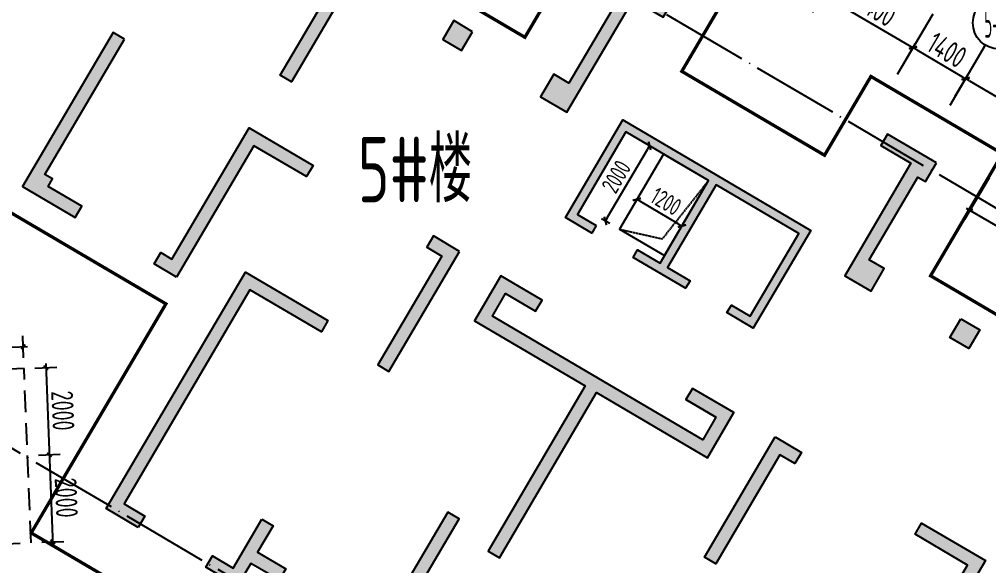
# Model space of a CAD drawing. Extents: x -57409 to 252654, y -8259 to 229119.
# Drawn here: x 52539 to 74782, y 149628 to 162167 of the extents above; entities that cross this region are included whole.
import ezdxf
from ezdxf.enums import TextEntityAlignment as Align

# ---------------------------------------------------------------- set-up
doc = ezdxf.new("R2010")
doc.units = 0
doc.header["$LTSCALE"] = 100
doc.header["$PDMODE"] = 35
doc.header["$PDSIZE"] = 200
for name, pattern in [('DASH', [0.35, 0.25, -0.1]), ('DASHED', [0.75, 0.5, -0.25]), ('DOTE', [2.42, 2, -0.2, 0.02, -0.2])]:
    doc.linetypes.add(name, pattern=pattern)
doc.layers.get('0').update_dxf_attribs({"linetype": 'CONTINUOUS'})
doc.layers.get('Defpoints').update_dxf_attribs({"linetype": 'CONTINUOUS'})
for name, color, linetype in [('B-TEXT', 3, 'CONTINUOUS'), ('codim', 7, 'CONTINUOUS'), ('colu-主楼', 7, 'CONTINUOUS'), ('CT', 2, 'CONTINUOUS'), ('dim-wall', 7, 'CONTINUOUS'), ('dote', 253, 'DOTE'), ('h填实-主楼', 254, 'CONTINUOUS'), ('JSK', 4, 'CONTINUOUS'), ('wall-主楼', 2, 'CONTINUOUS'), ('Z-AXIS', 3, 'CONTINUOUS'), ('Z-TEXT', 2, 'CONTINUOUS'), ('z柱下板带', 140, 'CONTINUOUS')]:
    doc.layers.add(name, color=color, linetype=linetype)
doc.styles.add('_TCH_AXIS', font='tssdeng.shx', dxfattribs={"width": 0.7, "bigfont": 'tssdchn.shx'})
doc.styles.add('COMPLEX', font='tssdeng.shx', dxfattribs={"width": 0.7, "bigfont": 'tssdchn.shx'})
doc.styles.add('Jgcad-DIM', font='tssdeng.shx', dxfattribs={"width": 0.7, "bigfont": 'tssdchn.shx'})
doc.styles.get("Standard").update_dxf_attribs({"font": 'tssdeng.shx', "width": 0.7, "bigfont": 'tssdchn.shx'})
doc.styles.add('TSSD_Dimension', font='tssdeng.shx', dxfattribs={"width": 0.7})
doc.dimstyles.new('TSSD_100_100$0', dxfattribs={"dimtxt": 300, "dimasz": 100, "dimexe": 100, "dimexo": 250, "dimgap": 100, "dimtad": 1, "dimdec": 0, "dimzin": 0, "dimdsep": 46, "dimtxsty": 'TSSD_Dimension', "dimblk": '_tsdbk', "dimblk1": '_tsdbk', "dimblk2": '_tsdbk', "dimsah": 1, "dimcen": 0, "dimdle": 100, "dimclrt": 7, "dimadec": 0, "dimazin": 0, "dimtfac": 1, "dimtdec": 0, "dimtix": 1, "dimtmove": 2, "dimatfit": 3, "dimldrblk": '_tsdbk', "dimfxl": 1, "dimtolj": 1, "dimtzin": 0, "dimarcsym": 0})

# ---------------------------------------------------------------- blocks, each defined once
blk = doc.blocks.new('_tsdbk')
blk.add_line((-1, 0), (0, 0))
at = {"const_width": 0.5}
blk.add_lwpolyline([(-0.7, -0.7), (0.7, 0.7)], dxfattribs=at)
blk = doc.blocks.new('*D405')
at = {"layer": 'Defpoints', "color": 0}
for p in [(68909, 163950), (68546, 163333), (70615, 162116)]:
    blk.add_point(p, dxfattribs=at)
at = {"layer": 'Z-AXIS', "color": 0, "lineweight": -2}
for p, q in [((68673, 163548), (68960, 164036)), ((70892, 162784), (68995, 163899)), ((70742, 162332), (71029, 162820))]:
    blk.add_line(p, q, dxfattribs=at)
at = {"layer": 'Z-AXIS', "color": 0, "lineweight": -2, "xscale": 100, "yscale": 100, "zscale": 100}
for p, rotation in [((68909, 163950), 149.5453717284223), ((70978, 162733), 329.5453717284223)]:
    blk.add_blockref('_tsdbk', p, dxfattribs=dict(at, rotation=rotation))
at = {"layer": 'Z-AXIS', "color": 7, "insert": (70121, 163643), "char_height": 500, "attachment_point": 5, "rotation": 329.5454, "style": 'TSSD_Dimension'}
blk.add_mtext('\\A1;2400', dxfattribs=at)
blk = doc.blocks.new('*D409')
at = {"layer": 'Defpoints', "color": 0}
for p in [(70615, 162116), (73047, 161517), (72684, 160900)]:
    blk.add_point(p, dxfattribs=at)
at = {"layer": 'Z-AXIS', "color": 0, "lineweight": -2}
for p, q in [((70742, 162332), (71029, 162820)), ((71064, 162683), (72961, 161568)), ((72811, 161116), (73098, 161603))]:
    blk.add_line(p, q, dxfattribs=at)
at = {"layer": 'Z-AXIS', "color": 0, "lineweight": -2, "xscale": 100, "yscale": 100, "zscale": 100}
for p, rotation in [((70978, 162733), 149.5453717284223), ((73047, 161517), 329.5453717284223)]:
    blk.add_blockref('_tsdbk', p, dxfattribs=dict(at, rotation=rotation))
at = {"layer": 'Z-AXIS', "color": 7, "insert": (72190, 162427), "char_height": 500, "attachment_point": 5, "rotation": 329.5454, "style": 'TSSD_Dimension'}
blk.add_mtext('\\A1;2400', dxfattribs=at)
blk = doc.blocks.new('*D410')
at = {"layer": 'Defpoints', "color": 0}
for p in [(72684, 160900), (74254, 160807), (73891, 160190)]:
    blk.add_point(p, dxfattribs=at)
at = {"layer": 'Z-AXIS', "color": 0, "lineweight": -2}
for p, q in [((72811, 161116), (73098, 161603)), ((73133, 161466), (74168, 160858)), ((74018, 160406), (74304, 160894))]:
    blk.add_line(p, q, dxfattribs=at)
at = {"layer": 'Z-AXIS', "color": 0, "lineweight": -2, "xscale": 100, "yscale": 100, "zscale": 100}
for p, rotation in [((73047, 161517), 149.5453717284223), ((74254, 160807), 329.5453717284223)]:
    blk.add_blockref('_tsdbk', p, dxfattribs=dict(at, rotation=rotation))
at = {"layer": 'Z-AXIS', "color": 7, "insert": (73828, 161464), "char_height": 500, "attachment_point": 5, "rotation": 329.5454, "style": 'TSSD_Dimension'}
blk.add_mtext('\\A1;1400', dxfattribs=at)
blk = doc.blocks.new('_AXISO')
blk.add_circle((0, 0), 0.5)
at = {"layer": 'B-TEXT', "style": 'COMPLEX', "width": 1.450893}
blk.add_attdef('A', text='', height=0.56, dxfattribs=at).set_placement((0.249375, -0.28), (0.749375, -0.28), align=Align.FIT)
blk = doc.blocks.new('*D422')
at = {"layer": 'Defpoints', "color": 0}
for p in [(73891, 160190), (76667, 159388), (76305, 158771)]:
    blk.add_point(p, dxfattribs=at)
at = {"layer": 'Z-AXIS', "color": 0, "lineweight": -2}
for p, q in [((74018, 160406), (74304, 160894)), ((74340, 160757), (76581, 159439)), ((76431, 158987), (76718, 159474))]:
    blk.add_line(p, q, dxfattribs=at)
at = {"layer": 'Z-AXIS', "color": 0, "lineweight": -2, "xscale": 100, "yscale": 100, "zscale": 100}
for p, rotation in [((74254, 160807), 149.5453717367872), ((76667, 159388), 329.5453717367871)]:
    blk.add_blockref('_tsdbk', p, dxfattribs=dict(at, rotation=rotation))
at = {"layer": 'Z-AXIS', "color": 7, "insert": (75638, 160400), "char_height": 500, "attachment_point": 5, "rotation": 329.5454, "style": 'TSSD_Dimension'}
blk.add_mtext('\\A1;2800', dxfattribs=at)
blk = doc.blocks.new('_ArchTick')
at = {"color": 0, "linetype": 'ByBlock', "const_width": 0.4}
blk.add_lwpolyline([(-0.5, -0.5), (0.5, 0.5)], dxfattribs=at)
blk = doc.blocks.new('*D1877')
at = {"layer": 'codim', "color": 7, "lineweight": -2}
for p, q in [((51138, 154341), (51117, 154840)), ((52636, 154401), (52616, 154900))]:
    blk.add_line(p, q, dxfattribs=at)
at = {"layer": 'codim', "color": 0, "lineweight": -2}
blk.add_line((51028, 154586), (52726, 154655), dxfattribs=at)
at = {"layer": 'Defpoints', "color": 0}
for p in [(52626, 154651), (52646, 154151), (51148, 154091)]:
    blk.add_point(p, dxfattribs=at)
at = {"layer": 'codim', "color": 0, "lineweight": -2, "xscale": 100, "yscale": 100, "zscale": 100}
for p, rotation in [((51127, 154590), 182.2987729971111), ((52626, 154651), 2.298772997111069)]:
    blk.add_blockref('_ArchTick', p, dxfattribs=dict(at, rotation=rotation))
at = {"layer": 'codim', "color": 1, "insert": (51863, 154970), "char_height": 500, "attachment_point": 5, "rotation": 2.2988, "style": 'Jgcad-DIM'}
blk.add_mtext('\\A1;1500', dxfattribs=at)
blk = doc.blocks.new('*D1878')
at = {"layer": 'codim', "color": 7, "lineweight": -2}
for p, q in [((52896, 154161), (53396, 154181)), ((52976, 152163), (53476, 152183))]:
    blk.add_line(p, q, dxfattribs=at)
at = {"layer": 'codim', "color": 0, "lineweight": -2}
blk.add_line((53142, 154271), (53230, 152073), dxfattribs=at)
at = {"layer": 'Defpoints', "color": 0}
for p in [(52646, 154151), (52727, 152153), (53226, 152173)]:
    blk.add_point(p, dxfattribs=at)
at = {"layer": 'codim', "color": 0, "lineweight": -2, "xscale": 100, "yscale": 100, "zscale": 100}
for p, rotation in [((53146, 154171), 92.29877300032996), ((53226, 152173), 272.29877300033)]:
    blk.add_blockref('_ArchTick', p, dxfattribs=dict(at, rotation=rotation))
at = {"layer": 'codim', "color": 1, "insert": (53536, 153186), "char_height": 500, "attachment_point": 5, "rotation": 272.2988, "style": 'Jgcad-DIM'}
blk.add_mtext('\\A1;2000', dxfattribs=at)
blk = doc.blocks.new('*D1879')
at = {"layer": 'codim', "color": 7, "lineweight": -2}
for p, q in [((52976, 152163), (53476, 152183)), ((53057, 150164), (53556, 150184))]:
    blk.add_line(p, q, dxfattribs=at)
at = {"layer": 'codim', "color": 0, "lineweight": -2}
blk.add_line((53222, 152273), (53310, 150074), dxfattribs=at)
at = {"layer": 'Defpoints', "color": 0}
for p in [(52727, 152153), (52807, 150154), (53306, 150174)]:
    blk.add_point(p, dxfattribs=at)
at = {"layer": 'codim', "color": 0, "lineweight": -2, "xscale": 100, "yscale": 100, "zscale": 100}
for p, rotation in [((53226, 152173), 92.29877300032996), ((53306, 150174), 272.29877300033)]:
    blk.add_blockref('_ArchTick', p, dxfattribs=dict(at, rotation=rotation))
at = {"layer": 'codim', "color": 1, "insert": (53616, 151188), "char_height": 500, "attachment_point": 5, "rotation": 272.2988, "style": 'Jgcad-DIM'}
blk.add_mtext('\\A1;2000', dxfattribs=at)
blk = doc.blocks.new('*D2768')
at = {"layer": 'Defpoints', "color": 0}
for p in [(66688, 157999), (66709, 158035), (67643, 157256)]:
    blk.add_point(p, dxfattribs=at)
at = {"layer": 'dim-wall', "color": 0, "lineweight": -2}
for p, q in [((66815, 158214), (66760, 158121)), ((67657, 157477), (66795, 157984)), ((67770, 157471), (67794, 157512))]:
    blk.add_line(p, q, dxfattribs=at)
at = {"layer": 'dim-wall', "color": 0, "lineweight": -2, "xscale": 100, "yscale": 100, "zscale": 100}
for p, rotation in [((66709, 158035), 149.4999999999999), ((67743, 157426), 329.4999999999999)]:
    blk.add_blockref('_tsdbk', p, dxfattribs=dict(at, rotation=rotation))
at = {"layer": 'dim-wall', "color": 7, "insert": (67378, 157989), "char_height": 400, "attachment_point": 5, "rotation": 329.5, "style": 'TSSD_Dimension'}
blk.add_mtext('\\A1;1200', dxfattribs=at)
blk = doc.blocks.new('*D2769')
at = {"layer": 'Defpoints', "color": 0}
for p in [(67002, 159265), (67321, 159077), (66308, 157353)]:
    blk.add_point(p, dxfattribs=at)
at = {"layer": 'dim-wall', "color": 0, "lineweight": -2}
for p, q in [((67106, 159204), (66916, 159316)), ((66038, 157628), (66952, 159179)), ((66092, 157480), (65901, 157592))]:
    blk.add_line(p, q, dxfattribs=at)
at = {"layer": 'dim-wall', "color": 0, "lineweight": -2, "xscale": 100, "yscale": 100, "zscale": 100}
for p, rotation in [((67002, 159265), 59.50000000000011), ((65987, 157542), 239.5000000000001)]:
    blk.add_blockref('_tsdbk', p, dxfattribs=dict(at, rotation=rotation))
at = {"layer": 'dim-wall', "color": 7, "insert": (66236, 158556), "char_height": 400, "attachment_point": 5, "rotation": 59.5, "style": 'TSSD_Dimension'}
blk.add_mtext('\\A1;2000', dxfattribs=at)
blk = doc.blocks.new('*D2955')
at = {"layer": 'codim', "color": 7, "lineweight": -2}
for p, q in [((74795, 158531), (74229, 157570)), ((84783, 151648), (84908, 151860))]:
    blk.add_line(p, q, dxfattribs=at)
at = {"layer": 'codim', "color": 0, "lineweight": -2}
blk.add_line((74270, 157836), (84867, 151594), dxfattribs=at)
at = {"layer": 'Defpoints', "color": 0}
for p in [(74922, 158746), (84781, 151645), (84656, 151433)]:
    blk.add_point(p, dxfattribs=at)
at = {"layer": 'codim', "color": 0, "lineweight": -2, "xscale": 100, "yscale": 100, "zscale": 100}
for p, rotation in [((74356, 157786), 149.4999999999906), ((84781, 151645), 329.4999999999906)]:
    blk.add_blockref('_ArchTick', p, dxfattribs=dict(at, rotation=rotation))
at = {"layer": 'codim', "color": 1, "insert": (79746, 155017), "char_height": 500, "attachment_point": 5, "rotation": 329.5, "style": 'Jgcad-DIM'}
blk.add_mtext('\\A1;\\A1;附加范围', dxfattribs=at)

msp = doc.modelspace()

# ---------------------------------------------------------------- hatches: boundary and pattern name
at = {"layer": 'h填实-主楼'}
for points in [[(59816.6, 164069.7), (59968.7, 164328.3), (60658.3, 163922.8), (60354.2, 163405.6), (60785.2, 163152.1), (60633.2, 162893.5), (60202.1, 163147), (58782.9, 160733.3), (58524.3, 160885.3), (60146.3, 163643.8), (59973.9, 163745.2), (60075.2, 163917.6)], [(67462.8, 162474), (66514.6, 163031.5), (65146, 160704.1), (64801.2, 160906.8), (64497.1, 160389.6), (65100.5, 160034.8), (66621.1, 162620.9), (67310.7, 162215.4)], [(62940.3, 161885), (62509.3, 162138.4), (62255.8, 161707.4), (62686.9, 161454)], [(54949.7, 161711.1), (54691.1, 161863.1), (52613, 158328.8), (53819.8, 157619.2), (53971.9, 157877.8), (53196, 158334), (53297.4, 158506.4), (53125, 158607.8)], [(65775.4, 157433.9), (65674, 157261.5), (65070.6, 157616.3), (66388.4, 159857.6), (70698.6, 157323.3), (69380.7, 155082), (68777.3, 155436.8), (68878.7, 155609.2), (69309.7, 155355.8), (70424.8, 157252.3), (68528.3, 158367.3), (67413.2, 156470.9), (67930.5, 156166.8), (67829.1, 155994.4), (66622.2, 156704), (66723.6, 156876.4), (67240.8, 156572.3), (68355.9, 158468.7), (66459.5, 159583.8), (65344.4, 157687.3)], [(56147.3, 156250.7), (55630.1, 156554.8), (55782.1, 156813.4), (56040.7, 156661.4), (57814.7, 159678.5), (59280.2, 158816.8), (59128.1, 158558.2), (57921.3, 159267.8)], [(73583.2, 158875.3), (72462.6, 159534.2), (72310.5, 159275.6), (73000.1, 158870.1), (71479.6, 156284.1), (72083, 155929.3), (72387.1, 156446.5), (72042.3, 156649.2), (73157.4, 158545.7), (73329.8, 158444.3)], [(62642.1, 156840.1), (62038.7, 157194.9), (61886.6, 156936.3), (62231.4, 156733.5), (60761.6, 154233.7), (61020.2, 154081.6)], [(55263.6, 150506), (54530.9, 150936.8), (57724.1, 156367.6), (59620.6, 155252.5), (59468.5, 154993.9), (57830.7, 155957), (54941.6, 151043.4), (55415.7, 150764.6)], [(67986.7, 153697.6), (67834.6, 153439), (68524.3, 153033.5), (68220.2, 152516.3), (63392.8, 155354.7), (63696.9, 155871.9), (64386.5, 155466.4), (64538.6, 155725), (63590.3, 156282.6), (62982.1, 155248.1), (65525.1, 153752.9), (63294.9, 149960), (63553.5, 149807.9), (65783.7, 153600.8), (68326.7, 152105.6), (68934.9, 153140)], [(74146.7, 155295.9), (74577.7, 155042.4), (74324.3, 154611.4), (73893.3, 154864.9)], [(69883.2, 152582.5), (70486.6, 152227.7), (70334.5, 151969.1), (69989.7, 152171.8), (68519.8, 149671.9), (68261.2, 149824)], [(62369.5, 150852.1), (60848.9, 148266), (60202.4, 148646.2), (60050.3, 148387.6), (60955.4, 147855.4), (62628.1, 150700.1)], [(58100.4, 150694.1), (58359, 150542.1), (58004.2, 149938.7), (58650.7, 149558.5), (58498.7, 149299.9), (57852.1, 149680.1), (57548, 149162.8), (56815.3, 149593.7), (56967.3, 149852.3), (57441.5, 149573.5)], [(73043.1, 146316.3), (72525.9, 146620.5), (74299.9, 149637.6), (73093, 150347.2), (73245.1, 150605.8), (74710.5, 149744.1), (72936.5, 146727), (73195.2, 146574.9)]]:
    msp.add_hatch(color=256, dxfattribs=at).paths.add_polyline_path(points)

# ---------------------------------------------------------------- linework, layer by layer
at = {"layer": 'colu-主楼'}
for points in [[(62940.3, 161885), (62509.3, 162138.4), (62255.8, 161707.4), (62686.9, 161454)], [(74146.7, 155295.9), (74577.7, 155042.4), (74324.3, 154611.4), (73893.3, 154864.9)]]:
    msp.add_lwpolyline(points, close=True, dxfattribs=at)
at = {"layer": 'CT', "color": 1, "const_width": 75}
for points in [[(51265.5, 167875.6), (52989.6, 166861.8), (54003.3, 168585.9), (61330.6, 164277.6), (61812.5, 163124.3), (64140, 161755.8), (65787.2, 164557.4), (68804.3, 162783.4), (67740.6, 160974.2), (71016.4, 159048.1), (72080.2, 160857.2), (75097.2, 159083.3), (73449.9, 156281.7), (76553.2, 154457), (77425.3, 154756.5), (80270.3, 153083.7), (79915.4, 152480.1), (81811.6, 151365.2)], [(81811.6, 151365.2), (82571.9, 152658.3), (84640.4, 151442), (85325.2, 151619.7), (86618.7, 150859.2), (85553.7, 147667.9), (85548.9, 147659.7), (86238.7, 147254.1), (83957.8, 143375), (83045.4, 142809.7), (81448.7, 140094.1), (71880.2, 145720.2), (69016.4, 140849.7), (64447.9, 143536.4), (64777.1, 144096.4), (57708.5, 148252.6), (57379.2, 147692.6), (52810.2, 150378.6), (55902, 155637), (47109.3, 160806.9)]]:
    msp.add_lwpolyline(points, dxfattribs=at)
at = {"layer": 'CT', "const_width": 75}
for points in [[(51265.6, 167875.6), (52989.6, 166861.8), (54003.3, 168585.9), (61330.6, 164277.6), (61812.5, 163124.3), (64140, 161755.7), (65787.2, 164557.3), (68804.4, 162783.3), (67740.6, 160974.2), (71016.4, 159048), (72080.2, 160857.2), (75097.2, 159083.3), (73449.9, 156281.7), (76553.2, 154457), (77425.3, 154756.5), (80270.3, 153083.7), (79915.4, 152480.1), (81811.6, 151365.2)], [(81811.6, 151365.2), (82571.9, 152658.3), (84656, 151432.9), (85340.8, 151610.5), (86591.1, 150875.4), (85552, 147668.9), (85547.1, 147660.7), (86238.7, 147254.1), (83957.8, 143375), (83043.4, 142806.3), (81448.7, 140094.1), (71880.1, 145720.2), (69016.4, 140849.7), (64189.3, 143688.5), (64518.5, 144248.4), (57449.8, 148404.6), (57120.6, 147844.7), (52810.2, 150378.6), (55902.1, 155637), (47109.3, 160806.9)]]:
    msp.add_lwpolyline(points, dxfattribs=at)
at = {"layer": 'dote', "ltscale": 10}
for p, q in [((50698.1, 172095.4), (89753.7, 149131.5, 0)), ((42487, 158130.5), (81542.7, 135166.6, 0))]:
    msp.add_line(p, q, dxfattribs=at)
at = {"layer": 'JSK', "elevation": 0}
msp.add_lwpolyline([(67342.2, 156744.7), (68355.9, 158468.7), (67321.5, 159076.9), (66307.8, 157352.9)], close=True, dxfattribs=at)
at = {"layer": 'JSK', "linetype": 'DASH', "elevation": 0}
msp.add_lwpolyline([(66307.8, 157352.9), (67291.4, 157127.7), (68355.9, 158468.7)], dxfattribs=at)
at = {"layer": 'wall-主楼'}
msp.add_line((68524.3, 153033.5, 0), (67834.6, 153439, 0), dxfattribs=at)
at = {"layer": 'wall-主楼', "elevation": 0}
for points in [[(59816.6, 164069.7), (59968.7, 164328.3), (60658.3, 163922.8), (60354.2, 163405.6), (60785.2, 163152.1), (60633.2, 162893.5), (60202.1, 163147), (58782.9, 160733.3), (58524.3, 160885.3), (60146.3, 163643.8), (59973.9, 163745.2), (60075.2, 163917.6)], [(67462.8, 162474), (66514.6, 163031.5), (65146, 160704.1), (64801.2, 160906.8), (64497.1, 160389.6), (65100.5, 160034.8), (66621.1, 162620.9), (67310.7, 162215.4)], [(54949.7, 161711.1), (54691.1, 161863.1), (52613, 158328.8), (53819.8, 157619.2), (53971.9, 157877.8), (53196, 158334), (53297.4, 158506.4), (53125, 158607.8)], [(65775.4, 157433.9), (65674, 157261.5), (65070.6, 157616.3), (66388.4, 159857.6), (70698.6, 157323.3), (69380.7, 155082), (68777.3, 155436.8), (68878.7, 155609.2), (69309.7, 155355.8), (70424.8, 157252.3), (68528.3, 158367.3), (67413.2, 156470.9), (67930.5, 156166.8), (67829.1, 155994.4), (66622.2, 156704), (66723.6, 156876.4), (67240.8, 156572.3), (68355.9, 158468.7), (66459.5, 159583.8), (65344.4, 157687.3)], [(56147.3, 156250.7), (55630.1, 156554.8), (55782.1, 156813.4), (56040.7, 156661.4), (57814.7, 159678.5), (59280.2, 158816.8), (59128.1, 158558.2), (57921.3, 159267.8)], [(73583.2, 158875.3), (72462.6, 159534.2), (72310.5, 159275.6), (73000.1, 158870.1), (71479.6, 156284.1), (72083, 155929.3), (72387.1, 156446.5), (72042.3, 156649.2), (73157.4, 158545.7), (73329.8, 158444.3)], [(62642.1, 156840.1), (62038.7, 157194.9), (61886.6, 156936.3), (62231.4, 156733.5), (60761.6, 154233.7), (61020.2, 154081.6)], [(67986.7, 153697.6), (67834.6, 153439), (68524.3, 153033.5), (68220.2, 152516.3), (63392.8, 155354.7), (63696.9, 155871.9), (64386.5, 155466.4), (64538.6, 155725), (63590.3, 156282.6), (62982.1, 155248.1), (65525.1, 153752.9), (63294.9, 149960), (63553.5, 149807.9), (65783.7, 153600.8), (68326.7, 152105.6), (68934.9, 153140)], [(69883.2, 152582.5), (70486.6, 152227.7), (70334.5, 151969.1), (69989.7, 152171.8), (68519.8, 149671.9), (68261.2, 149824)], [(58100.4, 150694.1), (58359, 150542.1), (58004.2, 149938.7), (58650.7, 149558.5), (58498.7, 149299.9), (57852.1, 149680.1), (57548, 149162.8), (56815.3, 149593.7), (56967.3, 149852.3), (57441.5, 149573.5)], [(73043.1, 146316.3), (72525.9, 146620.5), (74299.9, 149637.6), (73093, 150347.2), (73245.1, 150605.8), (74710.5, 149744.1), (72936.5, 146727), (73195.2, 146574.9)]]:
    msp.add_lwpolyline(points, close=True, dxfattribs=at)
at = {"layer": 'wall-主楼'}
for points in [[(55263.6, 150506), (54530.9, 150936.8), (57724.1, 156367.6), (59620.6, 155252.5), (59468.5, 154993.9), (57830.7, 155957), (54941.6, 151043.4), (55415.7, 150764.6)], [(62369.5, 150852.1), (60848.9, 148266), (60202.4, 148646.2), (60050.3, 148387.6), (60955.4, 147855.4), (62628.1, 150700.1)]]:
    msp.add_lwpolyline(points, close=True, dxfattribs=at)
at = {"layer": 'Z-AXIS'}
for p, q in [((73498.1, 162284.4), (72684.1, 160900)), ((74705, 161574.8), (73891, 160190.4))]:
    msp.add_line(p, q, dxfattribs=at)
at = {"layer": 'z柱下板带', "linetype": 'DASHED', "ltscale": 10}
msp.add_lwpolyline([(49648.8, 154030.7), (49809.2, 150033.9), (52806.8, 150154.2), (52646.3, 154151)], close=True, dxfattribs=at)

# ---------------------------------------------------------------- block references
at = {"layer": 'Z-AXIS'}
ref = msp.add_blockref('_AXISO', (75019.1, 162086.2), dxfattribs=dict(at, xscale=1199.999999999998, yscale=1200, zscale=1200, rotation=359.9996457873818))
ref.add_attrib('A', '5-18', dxfattribs={"color": 7, "height": 678.82, "rotation": 359.99965, "style": '_TCH_AXIS', "width": 0.325}).set_placement((74679.7, 161746.8), (75358.5, 161746.8), align=Align.FIT)

# ---------------------------------------------------------------- texts
at = {"layer": 'Z-TEXT', "width": 0.7}
msp.add_text('5#楼', height=1500, dxfattribs=at).set_placement((60305.3, 157967.7))

# ---------------------------------------------------------------- dimensions: what is measured, and where the dimension line sits
at = {"layer": 'codim'}
dim = msp.add_linear_dim(base=(84780.9, 151645), p1=(74922.1, 158746), p2=(84656, 151432.9), angle=149.5, text='\\A1;附加范围', dimstyle='TSSD_100_100$0', override={"dimtxt": 500, "dimexe": 250, "dimtxsty": 'Jgcad-DIM', "dimblk": 'ArchTick', "dimblk1": 'ArchTick', "dimblk2": 'ArchTick', "dimclre": 7, "dimclrt": 1, "dimadec": 3}, dxfattribs=at)
dim.commit()
dim.dimension.update_dxf_attribs({"geometry": '*D2955', "text_midpoint": (79746.3, 155016.9)})
for base, p1, p2, angle, picture, middle in [((52626.3, 154650.6), (51147.6, 154090.8), (52646.3, 154151), 2.29877, '*D1877', (51862.9, 154970.2)), ((53226.2, 152172.7), (52646.3, 154151), (52726.6, 152152.6), 272.29877, '*D1878', (53535.8, 153185.9)), ((53306.4, 150174.3), (52726.6, 152152.6), (52806.8, 150154.2), 272.29877, '*D1879', (53616, 151187.5))]:
    dim = msp.add_linear_dim(base=base, p1=p1, p2=p2, angle=angle, dimstyle='TSSD_100_100$0', override={"dimtxt": 500, "dimexe": 250, "dimtxsty": 'Jgcad-DIM', "dimblk": 'ArchTick', "dimblk1": 'ArchTick', "dimblk2": 'ArchTick', "dimclre": 7, "dimclrt": 1, "dimadec": 3}, dxfattribs=at)
    dim.commit()
    dim.dimension.update_dxf_attribs({"geometry": picture, "text_midpoint": middle})
at = {"layer": 'dim-wall'}
for base, p1, p2, angle, picture, middle in [((67002.3, 159264.9, 0), (66307.8, 157352.9, 0), (67321.5, 159076.9, 0), 239.5, '*D2769', (66236.3, 158555.6, 0)), ((66708.8, 158035, 0), (67642.9, 157256.1, 0), (66687.7, 157999, 0), 329.5, '*D2768', (67378.1, 157988.9, 0))]:
    dim = msp.add_linear_dim(base=base, p1=p1, p2=p2, angle=angle, dimstyle='TSSD_100_100$0', override={"dimtxt": 400}, dxfattribs=at)
    dim.commit()
    dim.dimension.update_dxf_attribs({"geometry": picture, "text_midpoint": middle})
at = {"layer": 'Z-AXIS'}
for base, p1, p2, angle, picture, middle in [((68909.2, 163949.9), (70615.3, 162116.5), (68546.4, 163332.9), 149.54537, '*D405', (70121, 163643.4)), ((73046.9, 161517), (70615.3, 162116.5), (72684.1, 160900), 329.54537, '*D409', (72189.9, 162426.9)), ((74253.8, 160807.4), (72684.1, 160900), (73891, 160190.4), 329.54537, '*D410', (73827.7, 161463.9)), ((76667.4, 159388.2), (73891, 160190.4), (76304.7, 158771.2), 329.54537, '*D422', (75638, 160399.5))]:
    dim = msp.add_linear_dim(base=base, p1=p1, p2=p2, angle=angle, dimstyle='TSSD_100_100$0', override={"dimtxt": 500}, dxfattribs=at)
    dim.commit()
    dim.dimension.update_dxf_attribs({"geometry": picture, "text_midpoint": middle})

doc.saveas('drawing.dxf')
